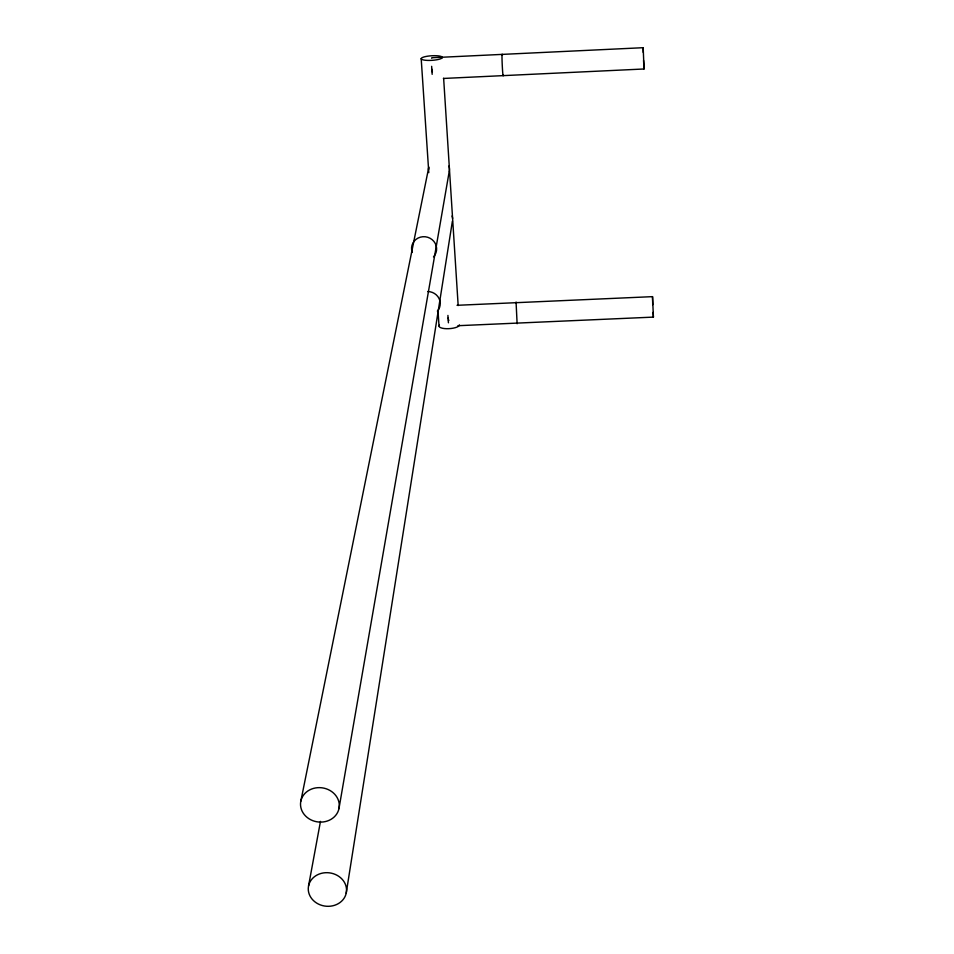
<?xml version="1.0" encoding="UTF-8"?>
<svg xmlns="http://www.w3.org/2000/svg" width="954" height="954" viewBox="0 0 954 954"><rect width="100%" height="100%" fill="white"/><g stroke="black" fill="none" stroke-linecap="round" stroke-linejoin="round"><path stroke-width="1.43" d="M457.038 305.304L652.524 296.646L652.727 304.72M457.908 325.708L653.407 317.11L652.524 296.646M503.366 74.877C502.806 81.77 501.232 48.01 502.436 55.249M452.399 221.149L346.207 893.206A19.187 16.778 7.7 0 1 314.915 901.852A19.187 16.778 7.7 0 1 321.057 873.435A19.187 16.778 7.7 0 1 346.207 893.206M517.187 323.048L517.116 323.728L516.066 302.048L516.317 302.931M338.956 808.67A19.438 17.184 8.6 0 0 313.472 788.409A19.438 17.184 8.6 0 0 307.283 817.542A19.438 17.184 8.6 0 0 338.956 808.67L449.155 171.875M431.685 58.277A10.649 0.668 87.1 0 1 431.828 57.729L643.187 47.7L643.234 52.422M308.559 885.861L320.472 821.394M300.832 801.169L428.68 167.761M443.407 78.455L644.033 68.986L643.187 47.7M459.399 324.897L459.041 325.743A10.208 3.172 -3.7 0 1 446.496 328.701A10.208 3.172 -3.7 0 1 439.4 325.195M431.792 69.117L432.353 71.824L431.792 69.117A10.649 0.668 87.1 0 1 431.661 66.327M448.058 318.087L448.607 320.604L448.058 318.087A10.22 0.632 87.4 0 1 447.927 315.428M653.407 317.11L653.073 312.411M644.033 68.986L643.545 60.4M421.191 58.635L428.787 172.638M438.041 311.254L439.019 326.029M443.634 78.264L458.17 305.59M427.714 291.53A12.462 11.853 10.6 0 1 439.055 298.519A12.462 11.853 10.6 0 1 437.373 311.159M412.223 252.416A12.557 12.02 12.4 0 1 418.055 238.071A12.557 12.02 12.4 0 1 433.867 241.374A12.557 12.02 12.4 0 1 433.498 256.864M428.608 169.609A10.434 10.089 14.3 0 1 428.787 166.974M448.881 166.044A10.434 10.089 14.3 0 1 449.215 171.279M452.065 215.986A10.363 9.957 11.9 0 1 452.59 218.549M432.174 74.329A10.649 0.668 87.1 0 1 431.959 71.836M448.428 322.798A10.22 0.632 87.4 0 1 448.237 320.604M442.084 57.8L441.917 58.075A10.577 2.29 -3.5 0 1 425.603 60.281A10.577 2.29 -3.5 0 1 425.782 56.513A10.577 2.29 -3.5 0 1 441.976 56.882L442.084 57.8"/></g></svg>
